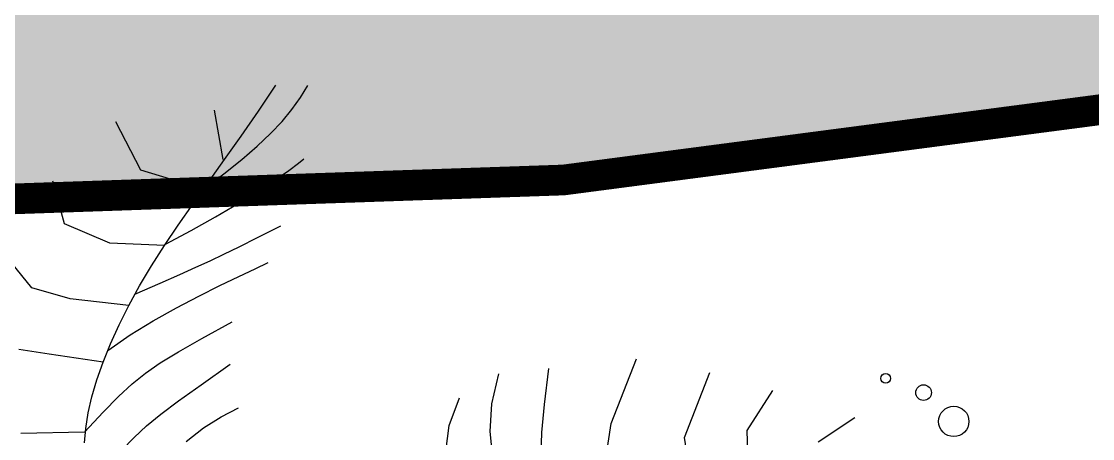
# Model space of a CAD drawing. Header units: millimetres. Extents: x -1030105 to 906887, y -616134 to 1220667.
# Drawn here: x -62059 to -60315, y 569829 to 570508 of the extents above; entities that cross this region are included whole.
import ezdxf

# ---------------------------------------------------------------- set-up
doc = ezdxf.new("R2010")
doc.units = ezdxf.units.MM
doc.header["$MEASUREMENT"] = 0
doc.linetypes.add('DASHED', pattern=[0.75, 0.5, -0.25])
doc.layers.add('A-Furniture', color=143, linetype='Continuous')
doc.layers.add('A-Tree', color=98, linetype='Continuous')

# ---------------------------------------------------------------- blocks, each defined once
blk = doc.blocks.new('FUR')
at = {"layer": 'A-Furniture'}
blk.add_spline([(-8924.5, 45569), (-9840.5, 46091), (-12717.5, 46169), (-14973, 44562.5), (-20083.5, 44491.5), (-23993, 44398), (-25667, 42475.5), (-25418.5, 38977.5), (-21694.5, 37961.5), (-18510.5, 39186), (-13807.5, 38872), (-11600.5, 38312), (-7940, 38737), (-6709.9, 41431.9), (-8090, 44723), (-8924.5, 45569)], degree=3, dxfattribs=at)
blk = doc.blocks.new('CAY8')
at = {"color": 0, "linetype": 'ByBlock'}
for p, q in [((-547.9, 478.76), (-544.18, 486.08)), ((-571.53, 468.72), (-562.77, 484.66)), ((-552.24, 471.48), (-547.9, 478.76)), ((-589.43, 438.98), (-596.9, 467.08)), ((-580.17, 453.55), (-571.53, 468.72)), ((-557.34, 464.08), (-552.24, 471.48)), ((-563.36, 456.44), (-557.34, 464.08)), ((-636.57, 428.62), (-653.56, 455.29)), ((-570.42, 448.43), (-563.36, 456.44)), ((-588.61, 439.06), (-580.17, 453.55)), ((-578.67, 439.91), (-570.42, 448.43)), ((-545.65, 440.69), (-542.85, 443.44)), ((-596.79, 425.17), (-588.61, 439.06)), ((-588.27, 430.76), (-578.67, 439.91)), ((-558.32, 429.97), (-550.89, 436.1)), ((-550.89, 436.1), (-545.65, 440.69)), ((-599.34, 420.83), (-588.27, 430.76)), ((-567.65, 422.63), (-558.32, 429.97)), ((-599.34, 420.83), (-636.57, 428.62)), ((-604.64, 411.79), (-596.79, 425.17)), ((-678.07, 393.78), (-686.88, 417.78)), ((-578.61, 414.36), (-567.65, 422.63)), ((-612.09, 398.83), (-604.64, 411.79)), ((-590.94, 405.48), (-578.61, 414.36)), ((-604.35, 396.3), (-590.94, 405.48)), ((-619.08, 386.22), (-612.09, 398.83)), ((-565.66, 395.62), (-552.83, 403.51)), ((-650.77, 384.91), (-678.07, 393.78)), ((-618.58, 387.12), (-604.35, 396.3)), ((-575.82, 389.41), (-565.66, 395.62)), ((-619.08, 386.22), (-650.77, 384.91)), ((-625.54, 373.86), (-619.08, 386.22)), ((-584.25, 384.33), (-575.82, 389.41)), ((-599.72, 375.35), (-591.9, 379.82)), ((-591.9, 379.82), (-584.25, 384.33)), ((-565.38, 377.42), (-558.25, 381.82)), ((-693.68, 355.05), (-712.89, 374.89)), ((-631.4, 361.69), (-625.54, 373.86)), ((-608.65, 370.35), (-599.72, 375.35)), ((-574.42, 372.1), (-565.38, 377.42)), ((-619.64, 364.29), (-608.65, 370.35)), ((-584.97, 365.88), (-574.42, 372.1)), ((-636.65, 349.74), (-631.4, 361.69)), ((-633.64, 356.6), (-619.64, 364.29)), ((-596.63, 358.8), (-584.97, 365.88)), ((-670.95, 350.68), (-693.68, 355.05)), ((-609.01, 350.91), (-596.63, 358.8)), ((-636.65, 349.74), (-670.95, 350.68)), ((-641.28, 338.06), (-636.65, 349.74)), ((-621.72, 342.22), (-609.01, 350.91)), ((-634.35, 332.78), (-621.72, 342.22)), ((-592.64, 334.37), (-576.03, 345.52)), ((-351.64, 306), (-340.15, 344.76)), ((-645.27, 326.71), (-641.28, 338.06)), ((-308.55, 301.69), (-297.06, 340.45)), ((-646.51, 322.62), (-634.35, 332.78)), ((-605.48, 325.54), (-592.64, 334.37)), ((-391.03, 313.6), (-390.43, 334.71)), ((-272.64, 308.87), (-259.72, 333.27)), ((-648.61, 315.72), (-645.27, 326.71)), ((-615.5, 318.17), (-605.48, 325.54)), ((-421.54, 311.33), (-419.15, 328.97)), ((-680.23, 317.46), (-697.95, 318.68)), ((-648.61, 315.72), (-680.23, 317.46)), ((-623.62, 311.45), (-615.5, 318.17)), ((-590.78, 307.61), (-574.94, 321)), ((-230.99, 306), (-210.88, 321.79)), ((-651.3, 305.16), (-648.61, 315.72)), ((-630.78, 304.52), (-623.62, 311.45)), ((-445.23, 296.57), (-440.7, 313.18)), ((-421.1, 295.19), (-421.54, 311.33)), ((-391.16, 297.27), (-391.03, 313.6)), ((-653.31, 295.07), (-651.3, 305.16)), ((-603.01, 297.09), (-590.78, 307.61)), ((-353.08, 281.6), (-351.64, 306)), ((-269.77, 285.9), (-272.64, 308.87)), ((-637.92, 296.57), (-630.78, 304.52)), ((-304.24, 284.47), (-308.55, 301.69)), ((-654.63, 285.5), (-653.31, 295.07)), ((-645.98, 286.75), (-637.92, 296.57)), ((-612.52, 288.53), (-603.01, 297.09)), ((-577.61, 290.05), (-567.95, 296.07)), ((-445.75, 281.34), (-445.23, 296.57)), ((-418.36, 280.16), (-421.1, 295.19)), ((-390.53, 284.53), (-391.16, 297.27)), ((-655.88, 274.22), (-645.98, 286.75)), ((-620.19, 281.01), (-612.52, 288.53)), ((-587.18, 282.69), (-577.61, 290.05)), ((-655.27, 276.49), (-654.63, 285.5)), ((-626.89, 273.62), (-620.19, 281.01)), ((-596.56, 274.03), (-587.18, 282.69)), ((-655.88, 274.22), (-692.59, 270.12)), ((-655.26, 267.99), (-655.27, 276.49)), ((-633.5, 265.45), (-626.89, 273.62))]:
    blk.add_line(p, q, dxfattribs=at)
for centre, radius in [((-195.13, 346.05), 2.82), ((-172.43, 339.75), 4.55), ((-153.51, 324.62), 8.82)]:
    blk.add_circle(centre, radius, dxfattribs=at)
blk = doc.blocks.new('CÂY')
at = {"layer": 'A-Tree', "color": 8, "ltscale": 10, "xscale": 2.803183510899544, "yscale": 2.803183510899544, "zscale": 2.803183510899544, "rotation": 354.9766722930542}
blk.add_blockref('CAY8', (29001.7, 59801), dxfattribs=at)
blk = doc.blocks.new('BỐ TRÍ LAY OUT')
at = {"layer": 'A-Furniture', "color": 3}
for name, p in [('CÂY', (4286.8, 4469.3)), ('FUR', (48783.7, 18654.7))]:
    blk.add_blockref(name, p, dxfattribs=at)
blk = doc.blocks.new('KIẾN TRÚC')
h = blk.add_hatch(color=9)
h.dxf.hatch_style = 1
edge = h.paths.add_edge_path(flags=16)
edge.add_line((62282, 27412), (55232.8, 27412))
edge.add_arc((32545.5, 30716.7), 22926.7, 284.53695, 351.71258, ccw=False)
edge.add_line((38300.2, 8523.9), (13217.5, 8523.9))
edge.add_arc((23753.1, 24110.8), 18813.6, 227.76772, 235.9443, ccw=False)
edge.add_arc((7788.8, 12733.4), 4187, 236.059, 322.4361, ccw=False)
edge.add_arc((13873.6, 18503.3), 12505.3, 190.83274, 227.66057, ccw=False)
edge.add_arc((25477.5, 20792.2), 24332.7, 180.68322, 190.99113, ccw=False)
edge.add_arc((3282.9, 20557.2), 2137.1, 101.0808, 181.4794, ccw=False)
edge.add_line((2872.2, 22654.5), (4986.1, 23013.1))
edge.add_arc((28039.7, 24288.4), 23088.9, 153.20143, 183.1663, ccw=False)
edge.add_arc((10232.3, 40544.6), 6483.1, 182.84011, 244.39627, ccw=False)
edge.add_arc((-6425, 39970.9), 10185.3, 1.42081, 26.70696)
edge.add_arc((10590.6, 49414.3), 9292.7, 144.71332, 211.57549, ccw=False)
edge.add_arc((-12326.2, 64090.2), 17935.6, 328.73754, 356.18995)
edge.add_arc((16735.3, 62308.6), 11181, 84.12439, 176.97619, ccw=False)
edge.add_arc((20709, 99752.5), 26473.2, 263.86537, 288.48696)
edge.add_arc((35667.4, 54479.7), 21207.1, 73.35107, 108.03024, ccw=False)
edge.add_arc((44765.5, 84516.2), 10177.4, 252.72587, 285.71301)
edge.add_arc((49659, 68416), 6655.6, 49.49954, 108.73112, ccw=False)
edge.add_arc((48035, 66009.8), 9545.5, -2.32883, 51.46764, ccw=False)
edge.add_line((57572.7, 65622), (49483.5, 65623.9))
edge.add_line((49483.5, 65623.9), (62282, 65623.9))
edge.add_line((62282, 65623.9), (62282, 27412))
h.paths.add_polyline_path([(0, 77895.5), (64428.5, 77895.5), (64428.5, -0.6), (-1.8, 0.6)])

msp = doc.modelspace()

# ---------------------------------------------------------------- linework, layer by layer
at = {"color": 1, "linetype": 'DASHED', "ltscale": 1000, "const_width": 50}
msp.add_lwpolyline([(-95670.364, 506057.713, -0.19761791), (-98776.491, 504407.853, -0.19338508), (-101327.467, 505136.268, -0.16208929), (-105187.325, 512029.486, -0.0450071), (-105631.937, 516378.538, -0.3659413), (-103906.296, 518530.956), (-101743.903, 518897.849, -0.13573939), (-99338.882, 530570.34, -0.27501789), (-103021.373, 536099.914, 0.1107815), (-104104.837, 540424.903, -0.30031009), (-103773.282, 550658.847, 0.12035997), (-101208.65, 558774.911, -0.42886811), (-88898.579, 569307.403, 0.10784716), (-77675.159, 570521.933, -0.15248199), (-65035.161, 570674.305, 0.14493581), (-59256.799, 570595.58, -0.2643588), (-52796.995, 569353.41, -0.2237263), (-49205.795, 561498.47), (-44496.55, 561500.412), (-44496.55, 523288.529), (-51545.676, 523288.529, -0.30113937), (-68478.283, 504400.412), (-93560.982, 504400.412, -0.03627546), (-95670.364, 506057.713)], format="xyb", dxfattribs=at)

# ---------------------------------------------------------------- block references
at = {"color": 3}
for name, p in [('KIẾN TRÚC', (-106778.5, 495876.5)), ('BỐ TRÍ LAY OUT', (-93480.293, 504642.113))]:
    msp.add_blockref(name, p, dxfattribs=at)

doc.saveas('drawing.dxf')
